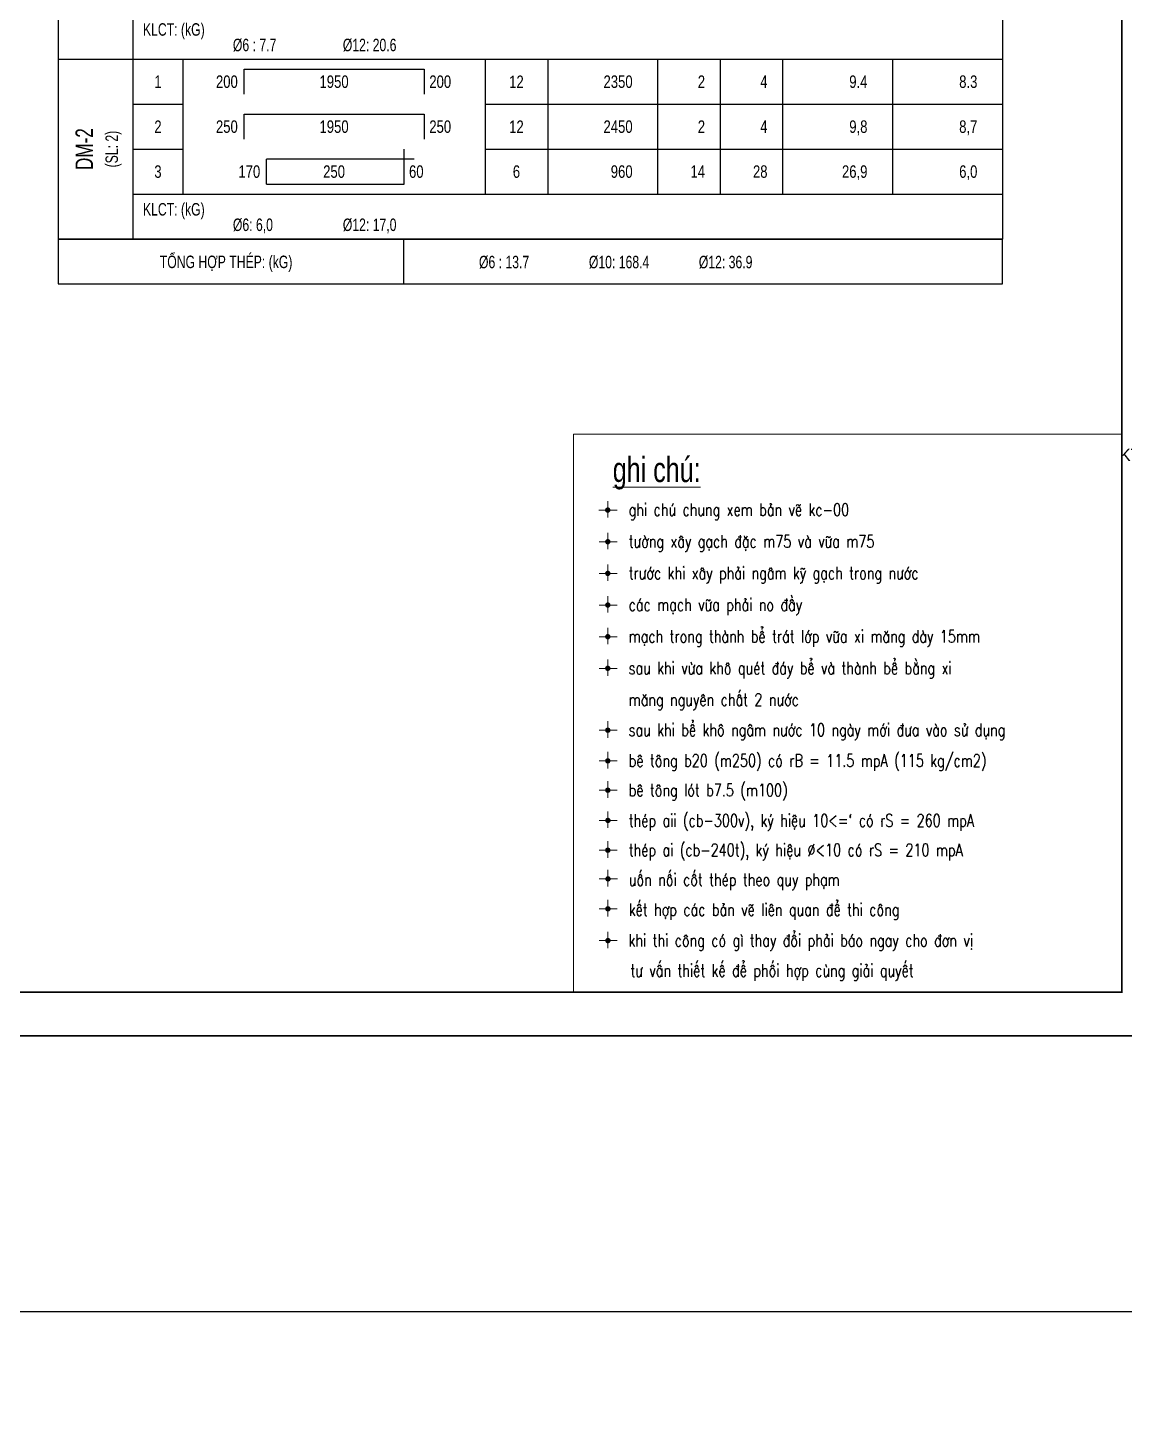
# Model space of a CAD drawing. Extents: x -2098986 to 943, y -1296280 to 73591.
# Drawn here: x -1346840 to -1329278, y -1091974 to -1069905 of the extents above; entities that cross this region are included whole.
import ezdxf
from ezdxf.enums import TextEntityAlignment as Align

# ---------------------------------------------------------------- set-up
doc = ezdxf.new("R2010")
doc.units = 0
doc.header["$LTSCALE"] = 150
doc.layers.get('Defpoints').update_dxf_attribs({"lineweight": 18})
for name, color, linetype, lineweight in [('05.Text', 253, 'Continuous', 18), ('11.Khung bo', 32, 'Continuous', 50), ('12.Khung', 36, 'Continuous', 25), ('KCVN-THAY', 7, 'Continuous', 25), ('LS-DIM', 251, 'Continuous', 13), ('LS-TEXT', 60, 'Continuous', 20), ('LS-THAY', 7, 'Continuous', 20)]:
    doc.layers.add(name, color=color, linetype=linetype, lineweight=lineweight)
for name, color, linetype in [('STEEL', 4, 'Continuous'), ('TEXT_SLCK', 3, 'Continuous'), ('TEXT_TCK', 3, 'Continuous'), ('TEXT_THCT', 2, 'Continuous'), ('TEXT_TK', 2, 'Continuous'), ('THONGKE', 5, 'Continuous')]:
    doc.layers.add(name, color=color, linetype=linetype)
doc.layers.add('Tpl_Bound', color=1, linetype='Continuous', plot=False)
doc.styles.add('KCVN-LEADER', font='vnromadi.shx', dxfattribs={"width": 0.7, "height": 4})
doc.styles.add('SMTEXT', font='arial.ttf', dxfattribs={"width": 0.7})
doc.styles.add('VnAvantH', font='')
doc.styles.add('vnsimpli', font='vnsimli.shx', dxfattribs={"width": 0.75})
doc.styles.get('VnAvantH').set_extended_font_data('.VnAvantH')

# ---------------------------------------------------------------- blocks, each defined once
blk = doc.blocks.new('*U4')
at = {"layer": 'KCVN-THAY', "color": 140}
blk.add_lwpolyline([(214871.76, 86966.68), (215381.8, 86966.68), (215381.8, 86579.68), (214871.76, 86579.68)], close=True, dxfattribs=at)
blk = doc.blocks.new('100')
at = {"layer": '11.Khung bo', "const_width": 26.7}
blk.add_lwpolyline([(1860913, -945240), (1860913, -916940), (1896063, -916940), (1896063, -945240)], close=True, dxfattribs=at)
blk.add_lwpolyline([(1860913, -945240), (1860913, -916940), (1896063, -916940), (1896063, -945240)], close=True, dxfattribs=at)
blk.add_lwpolyline([(1860913, -945240), (1860913, -916940), (1896063, -916940), (1896063, -945240)], close=True, dxfattribs=at)
at = {"layer": '12.Khung'}
blk.add_lwpolyline([(1901579, -945940), (1901579, -916240), (1859580, -916240), (1859580, -945940)], close=True, dxfattribs=at)
blk.add_lwpolyline([(1901579, -945940), (1901579, -916240), (1859580, -916240), (1859580, -945940)], close=True, dxfattribs=at)
blk.add_lwpolyline([(1901579, -945940), (1901579, -916240), (1859580, -916240), (1859580, -945940)], close=True, dxfattribs=at)
at = {"layer": '05.Text', "style": 'VnAvantH'}
blk.add_text('KTS.lª thÕ trinh', height=198, dxfattribs=at).set_placement((1898428, -936733), align=Align.RIGHT)
blk = doc.blocks.new('TK_9')
at = {"layer": 'STEEL'}
for p, q in [((22.25, 7), (58.25, 7)), ((22.25, 2), (22.25, 7)), ((58.25, 7), (58.25, 2))]:
    blk.add_line(p, q, dxfattribs=at)
at = {"layer": 'TEXT_TK', "style": 'SMTEXT', "width": 0.75}
for tag, p in [('SH', (5, 4.5)), ('L2', (40.25, 4.5)), ('DK', (76.75, 4.5))]:
    blk.add_attdef(tag, text='', height=2.5, dxfattribs=at).set_placement(p, align=Align.MIDDLE)
for tag, p in [('L1', (20.98, 4.5)), ('DAI', (100, 4.5)), ('SL1', (114.5, 4.5)), ('SLA', (127, 4.5)), ('DT', (147, 4.5)), ('TL', (169, 4.5))]:
    blk.add_attdef(tag, text='', height=2.5, dxfattribs=at).set_placement(p, align=Align.MIDDLE_RIGHT)
blk.add_attdef('L3', text='', height=2.5, dxfattribs=at).set_placement((59.31, 4.5), align=Align.MIDDLE_LEFT)
blk = doc.blocks.new('TK_14')
at = {"layer": 'STEEL'}
for p, q in [((54.25, 2), (54.25, 9)), ((56.25, 7), (26.75, 7)), ((26.75, 2), (26.75, 7)), ((26.75, 2), (54.25, 2))]:
    blk.add_line(p, q, dxfattribs=at)
at = {"layer": 'TEXT_TK', "style": 'SMTEXT', "width": 0.75}
for tag, p in [('SH', (5, 4.5)), ('L2', (40.25, 4.5)), ('DK', (76.75, 4.5))]:
    blk.add_attdef(tag, text='', height=2.5, dxfattribs=at).set_placement(p, align=Align.MIDDLE)
for tag, p in [('L1', (25.47, 4.5)), ('DAI', (100, 4.5)), ('SL1', (114.5, 4.5)), ('SLA', (127, 4.5)), ('DT', (147, 4.5)), ('TL', (169, 4.5))]:
    blk.add_attdef(tag, text='', height=2.5, dxfattribs=at).set_placement(p, align=Align.MIDDLE_RIGHT)
blk.add_attdef('M', text='', height=2.5, dxfattribs=at).set_placement((55.25, 4.5), align=Align.MIDDLE_LEFT)
blk = doc.blocks.new('n')
at = {"layer": 'LS-TEXT', "linetype": 'Continuous'}
for p, q in [((-27, 0), (-175, 0)), ((-175, 0), (188, 0)), ((0, 0), (0, 178)), ((0, 178), (0, -151))]:
    blk.add_line(p, q, dxfattribs=at)
at = {"layer": 'LS-TEXT', "linetype": 'Continuous', "const_width": 54}
blk.add_lwpolyline([(-27, 0, 1), (27, 0, 1)], format="xyb", close=True, dxfattribs=at)
blk = doc.blocks.new('Ghi Chu Be')
at = {"layer": 'LS-THAY'}
blk.add_lwpolyline([(40392, -1089428), (49171, -1089428), (49171, -1098366), (40392, -1098366)], close=True, dxfattribs=at)
at = {"layer": 'LS-THAY', "xscale": 0.8000000000465661, "yscale": 0.8000000000465661, "zscale": 0.8000000000465661}
for p in [(40941, -1090644), (40942, -1091151), (40942, -1091658), (40942, -1092165), (40942, -1092672), (40942, -1093179), (40942, -1094170), (40942, -1094661), (40942, -1095131), (40944, -1095615), (40942, -1096092), (40945, -1096551), (40944, -1097031), (40944, -1097540)]:
    blk.add_blockref('n', p, dxfattribs=at)
at = {"layer": 'LS-TEXT', "width": 0.75}
for s, height, style, p in [('%%Ughi chó:', 400, 'KCVN-LEADER', (41022, -1090196)), ('   ghi chó chung xem b¶n vÏ kc-00', 200, 'vnsimpli', (40941, -1090738)), ('   t\xadêng x©y g¹ch ®Æc m75 vµ v÷a m75', 200, 'vnsimpli', (40941, -1091246)), ('   tr\xadíc khi x©y ph¶i ng©m kü g¹ch trong n\xadíc', 200, 'vnsimpli', (40941, -1091753)), ('   c¸c m¹ch v÷a ph¶i no ®Çy', 200, 'vnsimpli', (40941, -1092260)), ('   m¹ch trong thµnh bÓ tr¸t líp v÷a xi m¨ng dµy 15mm', 200, 'vnsimpli', (40941, -1092767)), ('   sau khi võa kh« quÐt ®¸y bÓ vµ thµnh bÓ b»ng xi', 200, 'vnsimpli', (40941, -1093274)), ('   m¨ng nguyªn chÊt 2 n\xadíc', 200, 'vnsimpli', (40941, -1093781)), ('   sau khi bÓ kh« ng©m n\xadíc 10 ngµy míi ®\xada vµo sö dông', 200, 'vnsimpli', (40941, -1094264)), ('   bª t«ng b20 (m250) cã rB = 11.5 mpA (115 kg/cm2)', 200, 'vnsimpli', (40941, -1094756)), ('   bª t«ng lãt b7.5 (m100)', 200, 'vnsimpli', (40941, -1095229)), ('   thÐp aii (cb-300v), ký hiÖu 10<=` cã rS = 260 mpA', 200, 'vnsimpli', (40942, -1095715)), ('   thÐp ai (cb-240t), ký hiÖu %%C<10 cã rS = 210 mpA', 200, 'vnsimpli', (40942, -1096188)), ('   uèn nèi cèt thÐp theo quy ph¹m', 200, 'vnsimpli', (40944, -1096663)), ('   kÕt hîp c¸c b¶n vÏ liªn quan ®Ó thi c«ng', 200, 'vnsimpli', (40942, -1097143)), ('   khi thi c«ng cã g× thay ®æi ph¶i b¸o ngay cho ®¬n vÞ', 200, 'vnsimpli', (40939, -1097636)), ('t\xad vÊn thiÕt kÕ ®Ó phèi hîp cïng gi¶i quyÕt', 200, 'vnsimpli', (41305, -1098118))]:
    blk.add_text(s, height=height, dxfattribs=dict(at, style=style)).set_placement(p)

msp = doc.modelspace()

# ---------------------------------------------------------------- linework, layer by layer
at = {"layer": 'LS-THAY', "color": 140}
for points in [[(-1855203.6, -1051773.5), (-1290965.2, -1051773), (-1290965, -1090473.8), (-1855203.4, -1090474.3)], [(-1855203.6, -1090474.3), (-1290965.2, -1090473.8), (-1290965, -1141478.4), (-1855203.4, -1141478.9)]]:
    msp.add_lwpolyline(points, close=True, dxfattribs=at)
at = {"layer": 'TEXT_TK'}
for p, q in [((-1346352.3, -1060332.1), (-1346352.3, -1073292.1)), ((-1345152.3, -1060332.1), (-1345152.3, -1073292.1)), ((-1331232.3, -1060332.1), (-1331232.3, -1073292.1)), ((-1346352.3, -1070412.1), (-1331232.3, -1070412.1)), ((-1344352.3, -1070412.1), (-1344352.3, -1072572.1)), ((-1339512.3, -1070412.1), (-1339512.3, -1072572.1)), ((-1338512.3, -1070412.1), (-1338512.3, -1072572.1)), ((-1336752.3, -1070412.1), (-1336752.3, -1072572.1)), ((-1335752.3, -1070412.1), (-1335752.3, -1072572.1)), ((-1334752.3, -1070412.1), (-1334752.3, -1072572.1)), ((-1332992.3, -1070412.1), (-1332992.3, -1072572.1)), ((-1346352.3, -1073292.1), (-1331232.3, -1073292.1)), ((-1340821.3, -1073292.1), (-1340821.3, -1074012.1))]:
    msp.add_line(p, q, dxfattribs=at)
msp.add_lwpolyline([(-1331232.3, -1073292.1), (-1346352.3, -1073292.1), (-1346352.3, -1074012.1), (-1331232.3, -1074012.1)], close=True, dxfattribs=at)
at = {"layer": 'THONGKE'}
for p, q in [((-1345152.3, -1071132.1), (-1344352.3, -1071132.1)), ((-1339512.3, -1071132.1), (-1331232.3, -1071132.1)), ((-1345152.3, -1071852.1), (-1344352.3, -1071852.1)), ((-1339512.3, -1071852.1), (-1331232.3, -1071852.1)), ((-1345152.3, -1072572.1), (-1331232.3, -1072572.1))]:
    msp.add_line(p, q, dxfattribs=at)
at = {"layer": 'Tpl_Bound', "color": 1}
msp.add_lwpolyline([(-1365804.1, -1086055.5), (-1365804.1, -1056355.5), (-1323804.1, -1056355.5), (-1323804.1, -1086055.5)], close=True, dxfattribs=at)

# ---------------------------------------------------------------- block references
at = {"layer": '05.Text', "xscale": 1.000009185772931, "yscale": 1.000009185772931, "zscale": 1.000009185772931}
msp.add_blockref('100', (-3225400.9, -140107), dxfattribs=at)
at = {"layer": 'Defpoints', "xscale": 100, "yscale": 100, "zscale": 100}
msp.add_blockref('*U4', (-22857314.8, -9748442.8), dxfattribs=at)
at = {"layer": 'LS-DIM'}
msp.add_blockref('Ghi Chu Be', (-1378491.6, 13010.7), dxfattribs=at)
at = {"layer": 'TEXT_TK', "xscale": 80, "yscale": 80, "zscale": 80}
for name, p, values in [('TK_9', (-1345152.3, -1071132.1), {'SH': '1', 'L1': '200', 'L2': '1950', 'L3': '200', 'DK': '12', 'DAI': '2350', 'SL1': '2', 'SLA': '4', 'DT': '9.4', 'TL': '8.3'}), ('TK_9', (-1345152.3, -1071852.1), {'SH': '2', 'L1': '250', 'L2': '1950', 'L3': '250', 'DK': '12', 'DAI': '2450', 'SL1': '2', 'SLA': '4', 'DT': '9,8', 'TL': '8,7'}), ('TK_14', (-1345152.3, -1072572.1), {'SH': '3', 'L1': '170', 'L2': '250', 'M': '60', 'DK': '6', 'DAI': '960', 'SL1': '14', 'SLA': '28', 'DT': '26,9', 'TL': '6,0'})]:
    msp.add_blockref(name, p, dxfattribs=at).add_auto_attribs(values)

# ---------------------------------------------------------------- texts
at = {"layer": 'TEXT_SLCK', "style": 'SMTEXT', "width": 0.7}
msp.add_text('(SL: 2)', height=200, rotation=90, dxfattribs=at).set_placement((-1345392.3, -1071852.1), align=Align.CENTER)
at = {"layer": 'TEXT_TCK', "style": 'SMTEXT', "width": 0.7}
msp.add_text('DM-2', height=280, rotation=90, dxfattribs=at).set_placement((-1345792.3, -1071852.1), align=Align.CENTER)
at = {"layer": 'TEXT_THCT', "style": 'SMTEXT', "width": 0.7}
for s, p in [('KLCT: (kG)', (-1344992.3, -1070036.1)), ('%%c6 : 7.7', (-1343552.3, -1070284.1)), ('%%c12: 20.6', (-1341792.3, -1070284.1)), ('KLCT: (kG)', (-1344992.3, -1072916.1)), ('%%c6: 6,0', (-1343552.3, -1073164.1)), ('%%c12: 17,0', (-1341792.3, -1073164.1)), ('TỔNG HỢP THÉP: (kG)', (-1344722.8, -1073758.1)), ('%%c6 : 13.7', (-1339612.5, -1073761.3)), ('%%c10: 168.4', (-1337852.5, -1073761.3)), ('%%c12: 36.9', (-1336092.5, -1073761.3))]:
    msp.add_text(s, height=200, dxfattribs=at).set_placement(p)

doc.saveas('drawing.dxf')
